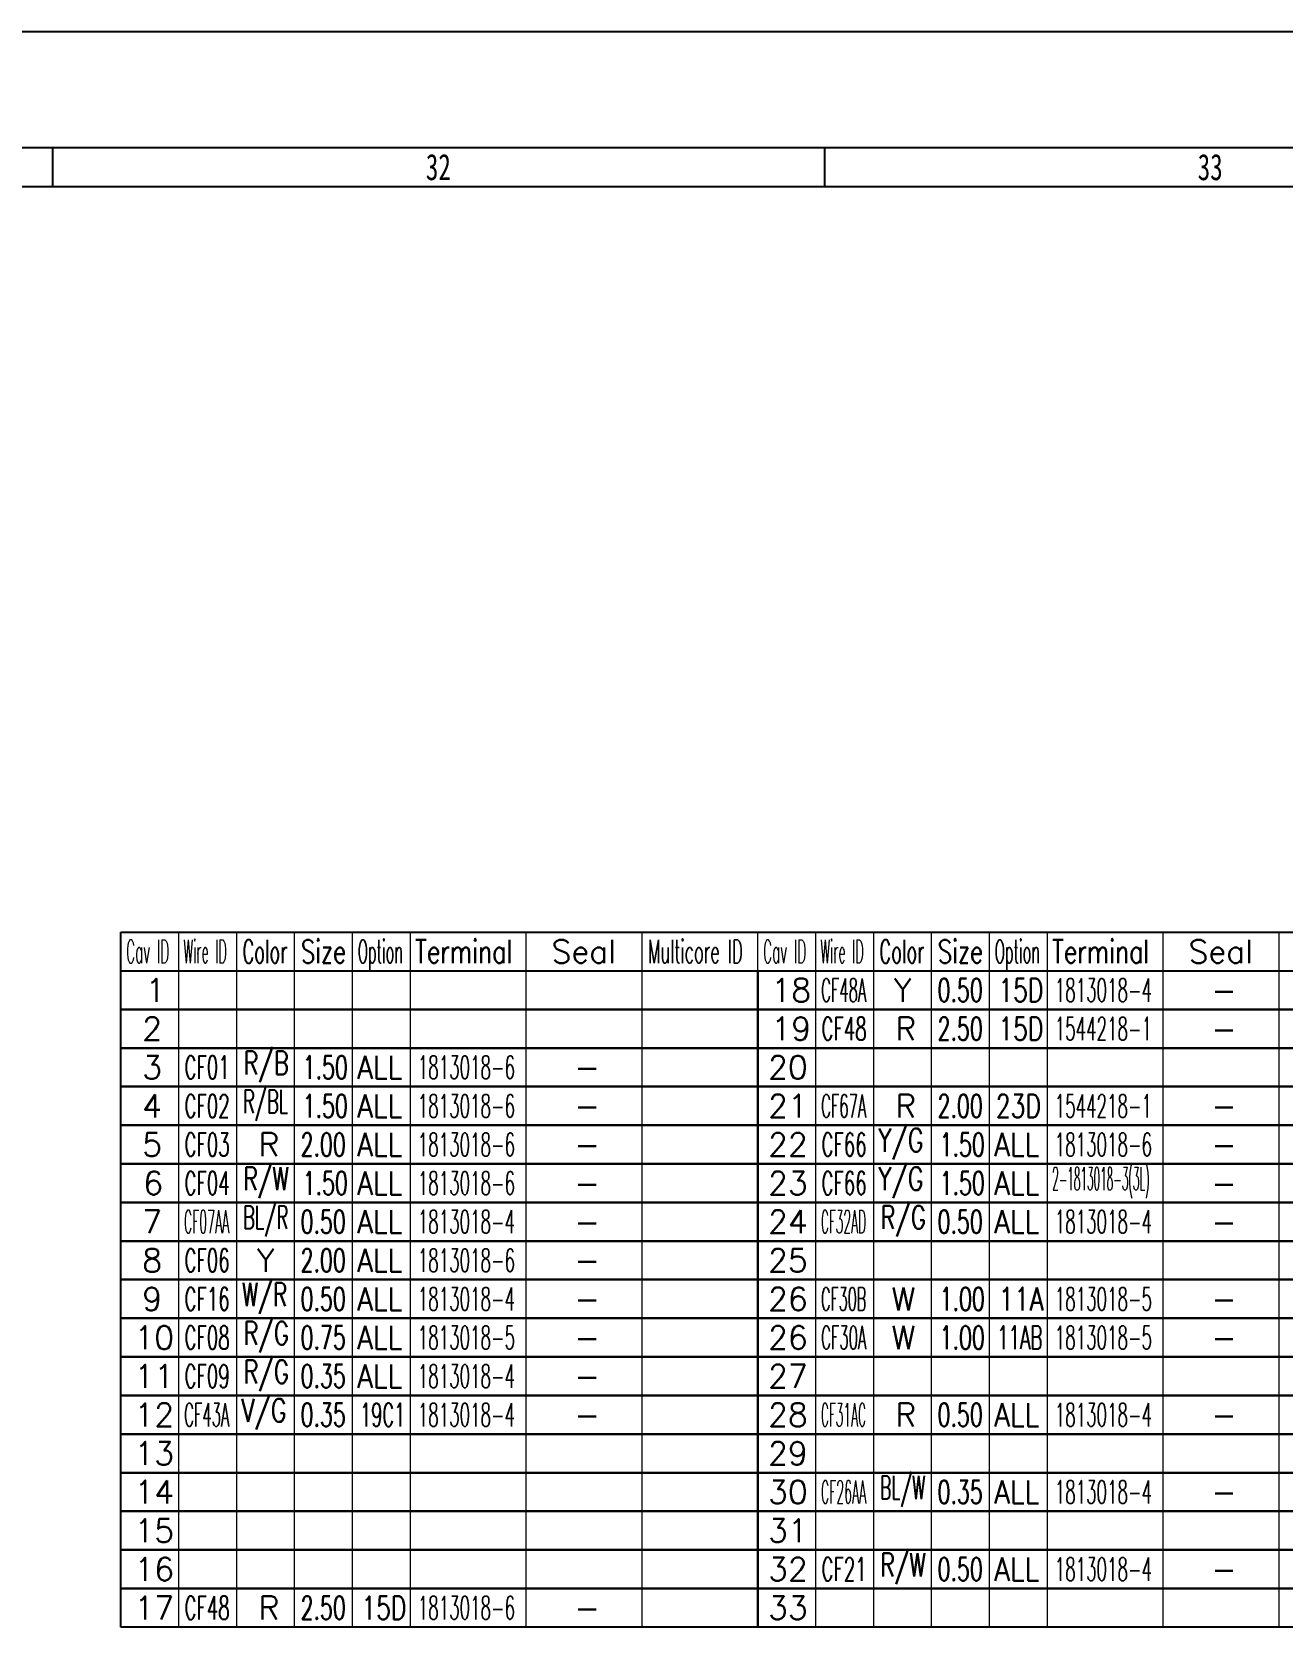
# Model space of a CAD drawing. Header units: inches. Extents: x 47316 to 59086, y 3141 to 11743.
# Drawn here: x 53365.2 to 53527.3, y 8866.8 to 9073.5 of the extents above; entities that cross this region are included whole.
import ezdxf

# ---------------------------------------------------------------- set-up
doc = ezdxf.new("R2010")
doc.units = ezdxf.units.IN
doc.header["$MEASUREMENT"] = 0
doc.styles.add('MtX_FangSong_GB2312', font='')
doc.styles.get("Standard").update_dxf_attribs({"font": ''})
doc.styles.get('MtX_FangSong_GB2312').set_extended_font_data('FangSong_GB2312')
doc.styles.get('Standard').set_extended_font_data('SimSun')

msp = doc.modelspace()

# ---------------------------------------------------------------- linework, layer by layer
at = {"color": 0, "lineweight": -2}
for p, q in [((56191.93, 9073.45), (50247.93, 9073.45)), ((56067.93, 9058.45), (50267.93, 9058.45)), ((53367.93, 9053.45), (53367.93, 9058.45)), ((53467.93, 9053.45), (53467.93, 9058.45)), ((50267.93, 9053.45), (56171.93, 9053.45))]:
    msp.add_line(p, q, dxfattribs=at)
at = {"color": 0, "linetype": 'Continuous', "lineweight": -2}
for p, q in [((53376.74, 8956.85), (53789.24, 8956.85)), ((53376.74, 8951.85), (53376.74, 8956.85)), ((53376.74, 8951.85), (53789.24, 8951.85))]:
    msp.add_line(p, q, dxfattribs=at)
at = {"color": 7, "linetype": 'Continuous', "lineweight": 15}
for p, q in [((53384.24, 8951.85), (53384.24, 8956.85)), ((53391.74, 8951.85), (53391.74, 8956.85)), ((53399.24, 8951.85), (53399.24, 8956.85)), ((53406.74, 8951.85), (53406.74, 8956.85)), ((53414.24, 8951.85), (53414.24, 8956.85)), ((53429.24, 8951.85), (53429.24, 8956.85)), ((53444.24, 8951.85), (53444.24, 8956.85)), ((53459.24, 8951.85), (53459.24, 8956.85)), ((53466.74, 8951.85), (53466.74, 8956.85)), ((53474.24, 8951.85), (53474.24, 8956.85)), ((53481.74, 8951.85), (53481.74, 8956.85)), ((53489.24, 8951.85), (53489.24, 8956.85)), ((53496.74, 8951.85), (53496.74, 8956.85)), ((53511.74, 8951.85), (53511.74, 8956.85)), ((53526.74, 8951.85), (53526.74, 8956.85))]:
    msp.add_line(p, q, dxfattribs=at)
at = {"color": 102, "linetype": 'Continuous', "lineweight": 15}
for p, q in [((53384.24, 8946.85), (53384.24, 8951.85)), ((53391.74, 8946.85), (53391.74, 8951.85)), ((53399.24, 8946.85), (53399.24, 8951.85)), ((53406.74, 8946.85), (53406.74, 8951.85)), ((53414.24, 8946.85), (53414.24, 8951.85)), ((53429.24, 8946.85), (53429.24, 8951.85)), ((53444.24, 8946.85), (53444.24, 8951.85)), ((53466.74, 8946.85), (53466.74, 8951.85)), ((53474.24, 8946.85), (53474.24, 8951.85)), ((53481.74, 8946.85), (53481.74, 8951.85)), ((53489.24, 8946.85), (53489.24, 8951.85)), ((53496.74, 8946.85), (53496.74, 8951.85)), ((53511.74, 8946.85), (53511.74, 8951.85)), ((53526.74, 8946.85), (53526.74, 8951.85)), ((53384.24, 8941.85), (53384.24, 8946.85)), ((53391.74, 8941.85), (53391.74, 8946.85)), ((53399.24, 8941.85), (53399.24, 8946.85)), ((53406.74, 8941.85), (53406.74, 8946.85)), ((53414.24, 8941.85), (53414.24, 8946.85)), ((53429.24, 8941.85), (53429.24, 8946.85)), ((53444.24, 8941.85), (53444.24, 8946.85)), ((53466.74, 8941.85), (53466.74, 8946.85)), ((53474.24, 8941.85), (53474.24, 8946.85)), ((53481.74, 8941.85), (53481.74, 8946.85)), ((53489.24, 8941.85), (53489.24, 8946.85)), ((53496.74, 8941.85), (53496.74, 8946.85)), ((53511.74, 8941.85), (53511.74, 8946.85)), ((53526.74, 8941.85), (53526.74, 8946.85)), ((53384.24, 8936.85), (53384.24, 8941.85)), ((53391.74, 8936.85), (53391.74, 8941.85)), ((53399.24, 8936.85), (53399.24, 8941.85)), ((53406.74, 8936.85), (53406.74, 8941.85)), ((53414.24, 8936.85), (53414.24, 8941.85)), ((53429.24, 8936.85), (53429.24, 8941.85)), ((53444.24, 8936.85), (53444.24, 8941.85)), ((53466.74, 8936.85), (53466.74, 8941.85)), ((53474.24, 8936.85), (53474.24, 8941.85)), ((53481.74, 8936.85), (53481.74, 8941.85)), ((53489.24, 8936.85), (53489.24, 8941.85)), ((53496.74, 8936.85), (53496.74, 8941.85)), ((53511.74, 8936.85), (53511.74, 8941.85)), ((53526.74, 8936.85), (53526.74, 8941.85)), ((53384.24, 8931.85), (53384.24, 8936.85)), ((53391.74, 8931.85), (53391.74, 8936.85)), ((53399.24, 8931.85), (53399.24, 8936.85)), ((53406.74, 8931.85), (53406.74, 8936.85)), ((53414.24, 8931.85), (53414.24, 8936.85)), ((53429.24, 8931.85), (53429.24, 8936.85)), ((53444.24, 8931.85), (53444.24, 8936.85)), ((53466.74, 8931.85), (53466.74, 8936.85)), ((53474.24, 8931.85), (53474.24, 8936.85)), ((53481.74, 8931.85), (53481.74, 8936.85)), ((53489.24, 8931.85), (53489.24, 8936.85)), ((53496.74, 8931.85), (53496.74, 8936.85)), ((53511.74, 8931.85), (53511.74, 8936.85)), ((53526.74, 8931.85), (53526.74, 8936.85)), ((53384.24, 8926.85), (53384.24, 8931.85)), ((53391.74, 8926.85), (53391.74, 8931.85)), ((53399.24, 8926.85), (53399.24, 8931.85)), ((53406.74, 8926.85), (53406.74, 8931.85)), ((53414.24, 8926.85), (53414.24, 8931.85)), ((53429.24, 8926.85), (53429.24, 8931.85)), ((53444.24, 8926.85), (53444.24, 8931.85)), ((53466.74, 8926.85), (53466.74, 8931.85)), ((53474.24, 8926.85), (53474.24, 8931.85)), ((53481.74, 8926.85), (53481.74, 8931.85)), ((53489.24, 8926.85), (53489.24, 8931.85)), ((53496.74, 8926.85), (53496.74, 8931.85)), ((53511.74, 8926.85), (53511.74, 8931.85)), ((53526.74, 8926.85), (53526.74, 8931.85)), ((53384.24, 8921.85), (53384.24, 8926.85)), ((53391.74, 8921.85), (53391.74, 8926.85)), ((53399.24, 8921.85), (53399.24, 8926.85)), ((53406.74, 8921.85), (53406.74, 8926.85)), ((53414.24, 8921.85), (53414.24, 8926.85)), ((53429.24, 8921.85), (53429.24, 8926.85)), ((53444.24, 8921.85), (53444.24, 8926.85)), ((53466.74, 8921.85), (53466.74, 8926.85)), ((53474.24, 8921.85), (53474.24, 8926.85)), ((53481.74, 8921.85), (53481.74, 8926.85)), ((53489.24, 8921.85), (53489.24, 8926.85)), ((53496.74, 8921.85), (53496.74, 8926.85)), ((53511.74, 8921.85), (53511.74, 8926.85)), ((53526.74, 8921.85), (53526.74, 8926.85)), ((53384.24, 8916.85), (53384.24, 8921.85)), ((53391.74, 8916.85), (53391.74, 8921.85)), ((53399.24, 8916.85), (53399.24, 8921.85)), ((53406.74, 8916.85), (53406.74, 8921.85)), ((53414.24, 8916.85), (53414.24, 8921.85)), ((53429.24, 8916.85), (53429.24, 8921.85)), ((53444.24, 8916.85), (53444.24, 8921.85)), ((53466.74, 8916.85), (53466.74, 8921.85)), ((53474.24, 8916.85), (53474.24, 8921.85)), ((53481.74, 8916.85), (53481.74, 8921.85)), ((53489.24, 8916.85), (53489.24, 8921.85)), ((53496.74, 8916.85), (53496.74, 8921.85)), ((53511.74, 8916.85), (53511.74, 8921.85)), ((53526.74, 8916.85), (53526.74, 8921.85)), ((53384.24, 8911.85), (53384.24, 8916.85)), ((53391.74, 8911.85), (53391.74, 8916.85)), ((53399.24, 8911.85), (53399.24, 8916.85)), ((53406.74, 8911.85), (53406.74, 8916.85)), ((53414.24, 8911.85), (53414.24, 8916.85)), ((53429.24, 8911.85), (53429.24, 8916.85)), ((53444.24, 8911.85), (53444.24, 8916.85)), ((53466.74, 8911.85), (53466.74, 8916.85)), ((53474.24, 8911.85), (53474.24, 8916.85)), ((53481.74, 8911.85), (53481.74, 8916.85)), ((53489.24, 8911.85), (53489.24, 8916.85)), ((53496.74, 8911.85), (53496.74, 8916.85)), ((53511.74, 8911.85), (53511.74, 8916.85)), ((53526.74, 8911.85), (53526.74, 8916.85)), ((53384.24, 8906.85), (53384.24, 8911.85)), ((53391.74, 8906.85), (53391.74, 8911.85)), ((53399.24, 8906.85), (53399.24, 8911.85)), ((53406.74, 8906.85), (53406.74, 8911.85)), ((53414.24, 8906.85), (53414.24, 8911.85)), ((53429.24, 8906.85), (53429.24, 8911.85)), ((53444.24, 8906.85), (53444.24, 8911.85)), ((53466.74, 8906.85), (53466.74, 8911.85)), ((53474.24, 8906.85), (53474.24, 8911.85)), ((53481.74, 8906.85), (53481.74, 8911.85)), ((53489.24, 8906.85), (53489.24, 8911.85)), ((53496.74, 8906.85), (53496.74, 8911.85)), ((53511.74, 8906.85), (53511.74, 8911.85)), ((53526.74, 8906.85), (53526.74, 8911.85)), ((53384.24, 8901.85), (53384.24, 8906.85)), ((53391.74, 8901.85), (53391.74, 8906.85)), ((53399.24, 8901.85), (53399.24, 8906.85)), ((53406.74, 8901.85), (53406.74, 8906.85)), ((53414.24, 8901.85), (53414.24, 8906.85)), ((53429.24, 8901.85), (53429.24, 8906.85)), ((53444.24, 8901.85), (53444.24, 8906.85)), ((53466.74, 8901.85), (53466.74, 8906.85)), ((53474.24, 8901.85), (53474.24, 8906.85)), ((53481.74, 8901.85), (53481.74, 8906.85)), ((53489.24, 8901.85), (53489.24, 8906.85)), ((53496.74, 8901.85), (53496.74, 8906.85)), ((53511.74, 8901.85), (53511.74, 8906.85)), ((53526.74, 8901.85), (53526.74, 8906.85)), ((53384.24, 8896.85), (53384.24, 8901.85)), ((53391.74, 8896.85), (53391.74, 8901.85)), ((53399.24, 8896.85), (53399.24, 8901.85)), ((53406.74, 8896.85), (53406.74, 8901.85)), ((53414.24, 8896.85), (53414.24, 8901.85)), ((53429.24, 8896.85), (53429.24, 8901.85)), ((53444.24, 8896.85), (53444.24, 8901.85)), ((53466.74, 8896.85), (53466.74, 8901.85)), ((53474.24, 8896.85), (53474.24, 8901.85)), ((53481.74, 8896.85), (53481.74, 8901.85)), ((53489.24, 8896.85), (53489.24, 8901.85)), ((53496.74, 8896.85), (53496.74, 8901.85)), ((53511.74, 8896.85), (53511.74, 8901.85)), ((53526.74, 8896.85), (53526.74, 8901.85)), ((53384.24, 8891.85), (53384.24, 8896.85)), ((53391.74, 8891.85), (53391.74, 8896.85)), ((53399.24, 8891.85), (53399.24, 8896.85)), ((53406.74, 8891.85), (53406.74, 8896.85)), ((53414.24, 8891.85), (53414.24, 8896.85)), ((53429.24, 8891.85), (53429.24, 8896.85)), ((53444.24, 8891.85), (53444.24, 8896.85)), ((53466.74, 8891.85), (53466.74, 8896.85)), ((53474.24, 8891.85), (53474.24, 8896.85)), ((53481.74, 8891.85), (53481.74, 8896.85)), ((53489.24, 8891.85), (53489.24, 8896.85)), ((53496.74, 8891.85), (53496.74, 8896.85)), ((53511.74, 8891.85), (53511.74, 8896.85)), ((53526.74, 8891.85), (53526.74, 8896.85)), ((53384.24, 8886.85), (53384.24, 8891.85)), ((53391.74, 8886.85), (53391.74, 8891.85)), ((53399.24, 8886.85), (53399.24, 8891.85)), ((53406.74, 8886.85), (53406.74, 8891.85)), ((53414.24, 8886.85), (53414.24, 8891.85)), ((53429.24, 8886.85), (53429.24, 8891.85)), ((53444.24, 8886.85), (53444.24, 8891.85)), ((53466.74, 8886.85), (53466.74, 8891.85)), ((53474.24, 8886.85), (53474.24, 8891.85)), ((53481.74, 8886.85), (53481.74, 8891.85)), ((53489.24, 8886.85), (53489.24, 8891.85)), ((53496.74, 8886.85), (53496.74, 8891.85)), ((53511.74, 8886.85), (53511.74, 8891.85)), ((53526.74, 8886.85), (53526.74, 8891.85)), ((53384.24, 8881.85), (53384.24, 8886.85)), ((53391.74, 8881.85), (53391.74, 8886.85)), ((53399.24, 8881.85), (53399.24, 8886.85)), ((53406.74, 8881.85), (53406.74, 8886.85)), ((53414.24, 8881.85), (53414.24, 8886.85)), ((53429.24, 8881.85), (53429.24, 8886.85)), ((53444.24, 8881.85), (53444.24, 8886.85)), ((53466.74, 8881.85), (53466.74, 8886.85)), ((53474.24, 8881.85), (53474.24, 8886.85)), ((53481.74, 8881.85), (53481.74, 8886.85)), ((53489.24, 8881.85), (53489.24, 8886.85)), ((53496.74, 8881.85), (53496.74, 8886.85)), ((53511.74, 8881.85), (53511.74, 8886.85)), ((53526.74, 8881.85), (53526.74, 8886.85)), ((53384.24, 8876.85), (53384.24, 8881.85)), ((53391.74, 8876.85), (53391.74, 8881.85)), ((53399.24, 8876.85), (53399.24, 8881.85)), ((53406.74, 8876.85), (53406.74, 8881.85)), ((53414.24, 8876.85), (53414.24, 8881.85)), ((53429.24, 8876.85), (53429.24, 8881.85)), ((53444.24, 8876.85), (53444.24, 8881.85)), ((53466.74, 8876.85), (53466.74, 8881.85)), ((53474.24, 8876.85), (53474.24, 8881.85)), ((53481.74, 8876.85), (53481.74, 8881.85)), ((53489.24, 8876.85), (53489.24, 8881.85)), ((53496.74, 8876.85), (53496.74, 8881.85)), ((53511.74, 8876.85), (53511.74, 8881.85)), ((53526.74, 8876.85), (53526.74, 8881.85)), ((53384.24, 8871.85), (53384.24, 8876.85)), ((53391.74, 8871.85), (53391.74, 8876.85)), ((53399.24, 8871.85), (53399.24, 8876.85)), ((53406.74, 8871.85), (53406.74, 8876.85)), ((53414.24, 8871.85), (53414.24, 8876.85)), ((53429.24, 8871.85), (53429.24, 8876.85)), ((53444.24, 8871.85), (53444.24, 8876.85)), ((53466.74, 8871.85), (53466.74, 8876.85)), ((53474.24, 8871.85), (53474.24, 8876.85)), ((53481.74, 8871.85), (53481.74, 8876.85)), ((53489.24, 8871.85), (53489.24, 8876.85)), ((53496.74, 8871.85), (53496.74, 8876.85)), ((53511.74, 8871.85), (53511.74, 8876.85)), ((53526.74, 8871.85), (53526.74, 8876.85)), ((53384.24, 8866.85), (53384.24, 8871.85)), ((53391.74, 8866.85), (53391.74, 8871.85)), ((53399.24, 8866.85), (53399.24, 8871.85)), ((53406.74, 8866.85), (53406.74, 8871.85)), ((53414.24, 8866.85), (53414.24, 8871.85)), ((53429.24, 8866.85), (53429.24, 8871.85)), ((53444.24, 8866.85), (53444.24, 8871.85)), ((53466.74, 8866.85), (53466.74, 8871.85)), ((53474.24, 8866.85), (53474.24, 8871.85)), ((53481.74, 8866.85), (53481.74, 8871.85)), ((53489.24, 8866.85), (53489.24, 8871.85)), ((53496.74, 8866.85), (53496.74, 8871.85)), ((53511.74, 8866.85), (53511.74, 8871.85)), ((53526.74, 8866.85), (53526.74, 8871.85))]:
    msp.add_line(p, q, dxfattribs=at)
at = {"color": 0, "linetype": 'Continuous', "lineweight": -2}
for points in [[(53376.74, 8946.85), (53376.74, 8951.85), (53459.24, 8951.85), (53459.24, 8946.85)], [(53459.24, 8946.85), (53459.24, 8951.85), (53541.74, 8951.85), (53541.74, 8946.85)], [(53376.74, 8941.85), (53376.74, 8946.85), (53459.24, 8946.85), (53459.24, 8941.85)], [(53459.24, 8941.85), (53459.24, 8946.85), (53541.74, 8946.85), (53541.74, 8941.85)], [(53376.74, 8936.85), (53376.74, 8941.85), (53459.24, 8941.85), (53459.24, 8936.85)], [(53459.24, 8936.85), (53459.24, 8941.85), (53541.74, 8941.85), (53541.74, 8936.85)], [(53376.74, 8931.85), (53376.74, 8936.85), (53459.24, 8936.85), (53459.24, 8931.85)], [(53459.24, 8931.85), (53459.24, 8936.85), (53541.74, 8936.85), (53541.74, 8931.85)], [(53376.74, 8926.85), (53376.74, 8931.85), (53459.24, 8931.85), (53459.24, 8926.85)], [(53459.24, 8926.85), (53459.24, 8931.85), (53541.74, 8931.85), (53541.74, 8926.85)], [(53376.74, 8921.85), (53376.74, 8926.85), (53459.24, 8926.85), (53459.24, 8921.85)], [(53459.24, 8921.85), (53459.24, 8926.85), (53541.74, 8926.85), (53541.74, 8921.85)], [(53376.74, 8916.85), (53376.74, 8921.85), (53459.24, 8921.85), (53459.24, 8916.85)], [(53459.24, 8916.85), (53459.24, 8921.85), (53541.74, 8921.85), (53541.74, 8916.85)], [(53376.74, 8911.85), (53376.74, 8916.85), (53459.24, 8916.85), (53459.24, 8911.85)], [(53459.24, 8911.85), (53459.24, 8916.85), (53541.74, 8916.85), (53541.74, 8911.85)], [(53376.74, 8906.85), (53376.74, 8911.85), (53459.24, 8911.85), (53459.24, 8906.85)], [(53459.24, 8906.85), (53459.24, 8911.85), (53541.74, 8911.85), (53541.74, 8906.85)], [(53376.74, 8901.85), (53376.74, 8906.85), (53459.24, 8906.85), (53459.24, 8901.85)], [(53459.24, 8901.85), (53459.24, 8906.85), (53541.74, 8906.85), (53541.74, 8901.85)], [(53376.74, 8896.85), (53376.74, 8901.85), (53459.24, 8901.85), (53459.24, 8896.85)], [(53459.24, 8896.85), (53459.24, 8901.85), (53541.74, 8901.85), (53541.74, 8896.85)], [(53376.74, 8891.85), (53376.74, 8896.85), (53459.24, 8896.85), (53459.24, 8891.85)], [(53459.24, 8891.85), (53459.24, 8896.85), (53541.74, 8896.85), (53541.74, 8891.85)], [(53376.74, 8886.85), (53376.74, 8891.85), (53459.24, 8891.85), (53459.24, 8886.85)], [(53459.24, 8886.85), (53459.24, 8891.85), (53541.74, 8891.85), (53541.74, 8886.85)], [(53376.74, 8881.85), (53376.74, 8886.85), (53459.24, 8886.85), (53459.24, 8881.85)], [(53459.24, 8881.85), (53459.24, 8886.85), (53541.74, 8886.85), (53541.74, 8881.85)], [(53376.74, 8876.85), (53376.74, 8881.85), (53459.24, 8881.85), (53459.24, 8876.85)], [(53459.24, 8876.85), (53459.24, 8881.85), (53541.74, 8881.85), (53541.74, 8876.85)], [(53376.74, 8871.85), (53376.74, 8876.85), (53459.24, 8876.85), (53459.24, 8871.85)], [(53459.24, 8871.85), (53459.24, 8876.85), (53541.74, 8876.85), (53541.74, 8871.85)], [(53376.74, 8866.85), (53376.74, 8871.85), (53459.24, 8871.85), (53459.24, 8866.85)], [(53459.24, 8866.85), (53459.24, 8871.85), (53541.74, 8871.85), (53541.74, 8866.85)]]:
    msp.add_lwpolyline(points, close=True, dxfattribs=at)

# ---------------------------------------------------------------- texts
at = {"color": 0, "lineweight": -2, "style": 'MtX_FangSong_GB2312', "width": 0.7}
for s, p in [('32', (53416.24, 9054.25)), ('33', (53516.21, 9054.25))]:
    msp.add_text(s, height=3.4, dxfattribs=at).set_placement(p)
at = {"color": 7, "linetype": 'Continuous', "lineweight": 15, "char_height": 3, "attachment_point": 1}
for s, insert, width in [('\\Fromans.shx;\\W0.4292452830;\\T1.0000000000;\\o\\lCav ID', (53377.42, 8955.85), 6.5), ('\\Fromans.shx;\\W0.4026548673;\\T1.0000000000;\\o\\lWire ID', (53384.85, 8955.85), 6.5), ('\\Fromans.shx;\\W0.5687500000;\\T1.0000000000;\\o\\lColor', (53392.48, 8955.85), 6.5), ('\\Fromans.shx;\\W0.7222222222;\\T1.0000000000;\\o\\lSize', (53400.05, 8955.85), 6.5), ('\\Fromans.shx;\\W0.4595959596;\\T1.0000000000;\\o\\lOption', (53407.43, 8955.85), 6.5), ('\\Fromans.shx;\\W0.7480916031;\\T1.0000000000;\\o\\lTerminal', (53414.84, 8955.85), 14), ('\\Fromans.shx;\\W1.0000000000;\\T1.0000000000;\\o\\lSeal', (53432.52, 8955.85), 9.2857), ('\\Fromans.shx;\\W0.5185185185;\\T1.0000000000;\\o\\lMulticore ID', (53445.03, 8955.85), 14), ('\\Fromans.shx;\\W0.4292452830;\\T1.0000000000;\\o\\lCav ID', (53459.92, 8955.85), 6.5), ('\\Fromans.shx;\\W0.4026548673;\\T1.0000000000;\\o\\lWire ID', (53467.35, 8955.85), 6.5), ('\\Fromans.shx;\\W0.5687500000;\\T1.0000000000;\\o\\lColor', (53474.98, 8955.85), 6.5), ('\\Fromans.shx;\\W0.7222222222;\\T1.0000000000;\\o\\lSize', (53482.55, 8955.85), 6.5), ('\\Fromans.shx;\\W0.4595959596;\\T1.0000000000;\\o\\lOption', (53489.93, 8955.85), 6.5), ('\\Fromans.shx;\\W0.7480916031;\\T1.0000000000;\\o\\lTerminal', (53497.34, 8955.85), 14), ('\\Fromans.shx;\\W1.0000000000;\\T1.0000000000;\\o\\lSeal', (53515.02, 8955.85), 9.2857), ('\\Fromans.shx;\\W1.0000000000;\\T1.0000000000;\\o\\l1', (53379.92, 8950.85), 2.8571), ('\\Fromans.shx;\\W1.0000000000;\\T1.0000000000;\\o\\l18', (53460.99, 8950.85), 5.7143), ('\\Fromans.shx;\\W1.0000000000;\\T1.0000000000;\\o\\l2', (53379.49, 8945.85), 2.8571), ('\\Fromans.shx;\\W1.0000000000;\\T1.0000000000;\\o\\l19', (53460.99, 8945.85), 5.7143), ('\\Fromans.shx;\\W1.0000000000;\\T1.0000000000;\\o\\l3', (53379.49, 8940.85), 2.8571), ('\\Fromans.shx;\\W1.0000000000;\\T1.0000000000;\\o\\l20', (53460.56, 8940.85), 5.7143), ('\\Fromans.shx;\\W1.0000000000;\\T1.0000000000;\\o\\l4', (53379.49, 8935.85), 2.8571), ('\\Fromans.shx;\\W1.0000000000;\\T1.0000000000;\\o\\l21', (53460.56, 8935.85), 5.7143), ('\\Fromans.shx;\\W1.0000000000;\\T1.0000000000;\\o\\l5', (53379.49, 8930.85), 2.8571), ('\\Fromans.shx;\\W1.0000000000;\\T1.0000000000;\\o\\l22', (53460.56, 8930.85), 5.7143), ('\\Fromans.shx;\\W1.0000000000;\\T1.0000000000;\\o\\l6', (53379.63, 8925.85), 2.8571), ('\\Fromans.shx;\\W1.0000000000;\\T1.0000000000;\\o\\l23', (53460.56, 8925.85), 5.7143), ('\\Fromans.shx;\\W1.0000000000;\\T1.0000000000;\\o\\l7', (53379.49, 8920.85), 2.8571), ('\\Fromans.shx;\\W1.0000000000;\\T1.0000000000;\\o\\l24', (53460.56, 8920.85), 5.7143), ('\\Fromans.shx;\\W1.0000000000;\\T1.0000000000;\\o\\l8', (53379.49, 8915.85), 2.8571), ('\\Fromans.shx;\\W1.0000000000;\\T1.0000000000;\\o\\l25', (53460.56, 8915.85), 5.7143), ('\\Fromans.shx;\\W1.0000000000;\\T1.0000000000;\\o\\l9', (53379.49, 8910.85), 2.8571), ('\\Fromans.shx;\\W1.0000000000;\\T1.0000000000;\\o\\l26', (53460.56, 8910.85), 5.7143), ('\\Fromans.shx;\\W1.0000000000;\\T1.0000000000;\\o\\l10', (53378.49, 8905.85), 5.7143), ('\\Fromans.shx;\\W1.0000000000;\\T1.0000000000;\\o\\l26', (53460.56, 8905.85), 5.7143), ('\\Fromans.shx;\\W1.0000000000;\\T1.0000000000;\\o\\l11', (53378.49, 8900.85), 5.7143), ('\\Fromans.shx;\\W1.0000000000;\\T1.0000000000;\\o\\l27', (53460.56, 8900.85), 5.7143), ('\\Fromans.shx;\\W1.0000000000;\\T1.0000000000;\\o\\l12', (53378.49, 8895.85), 5.7143), ('\\Fromans.shx;\\W1.0000000000;\\T1.0000000000;\\o\\l28', (53460.56, 8895.85), 5.7143), ('\\Fromans.shx;\\W1.0000000000;\\T1.0000000000;\\o\\l13', (53378.49, 8890.85), 5.7143), ('\\Fromans.shx;\\W1.0000000000;\\T1.0000000000;\\o\\l29', (53460.56, 8890.85), 5.7143), ('\\Fromans.shx;\\W1.0000000000;\\T1.0000000000;\\o\\l14', (53378.49, 8885.85), 5.7143), ('\\Fromans.shx;\\W1.0000000000;\\T1.0000000000;\\o\\l30', (53460.56, 8885.85), 5.7143), ('\\Fromans.shx;\\W1.0000000000;\\T1.0000000000;\\o\\l15', (53378.49, 8880.85), 5.7143), ('\\Fromans.shx;\\W1.0000000000;\\T1.0000000000;\\o\\l31', (53460.56, 8880.85), 5.7143), ('\\Fromans.shx;\\W1.0000000000;\\T1.0000000000;\\o\\l16', (53378.49, 8875.85), 5.7143), ('\\Fromans.shx;\\W1.0000000000;\\T1.0000000000;\\o\\l32', (53460.56, 8875.85), 5.7143), ('\\Fromans.shx;\\W1.0000000000;\\T1.0000000000;\\o\\l17', (53378.49, 8870.85), 5.7143), ('\\Fromans.shx;\\W1.0000000000;\\T1.0000000000;\\o\\l33', (53460.56, 8870.85), 5.7143)]:
    msp.add_mtext(s, dxfattribs=dict(at, insert=insert, width=width))
at = {"color": 21, "linetype": 'Continuous', "lineweight": 15, "char_height": 3, "attachment_point": 1}
for s, insert, width in [('\\Fromans.shx;\\W0.4690721649;\\T1.0000000000;\\o\\lCF48A', (53467.44, 8950.85), 6.5), ('\\Fromans.shx;\\W0.6500000000;\\T1.0000000000;\\o\\l0.50', (53482.52, 8950.85), 6.5), ('\\Fromans.shx;\\W0.5268817204;\\T1.0000000000;\\o\\l1813018-4', (53497.69, 8950.85), 14), ('\\Fromans.shx;\\W0.5759493671;\\T1.0000000000;\\o\\lCF48', (53467.48, 8945.85), 6.5), ('\\Fromans.shx;\\W0.6500000000;\\T1.0000000000;\\o\\l2.50', (53482.52, 8945.85), 6.5), ('\\Fromans.shx;\\W0.5268817204;\\T1.0000000000;\\o\\l1544218-1', (53497.69, 8945.85), 14), ('\\Fromans.shx;\\W0.5759493671;\\T1.0000000000;\\o\\lCF01', (53384.98, 8940.85), 6.5), ('\\Fromans.shx;\\W0.6500000000;\\T1.0000000000;\\o\\l1.50', (53400.29, 8940.85), 6.5), ('\\Fromans.shx;\\W0.5268817204;\\T1.0000000000;\\o\\l1813018-6', (53415.19, 8940.85), 14), ('\\Fromans.shx;\\W0.5759493671;\\T1.0000000000;\\o\\lCF02', (53384.98, 8935.85), 6.5), ('\\Fromans.shx;\\W0.6500000000;\\T1.0000000000;\\o\\l1.50', (53400.29, 8935.85), 6.5), ('\\Fromans.shx;\\W0.5268817204;\\T1.0000000000;\\o\\l1813018-6', (53415.19, 8935.85), 14), ('\\Fromans.shx;\\W0.4690721649;\\T1.0000000000;\\o\\lCF67A', (53467.44, 8935.85), 6.5), ('\\Fromans.shx;\\W0.6500000000;\\T1.0000000000;\\o\\l2.00', (53482.52, 8935.85), 6.5), ('\\Fromans.shx;\\W0.5268817204;\\T1.0000000000;\\o\\l1544218-1', (53497.69, 8935.85), 14), ('\\Fromans.shx;\\W0.5759493671;\\T1.0000000000;\\o\\lCF03', (53384.98, 8930.85), 6.5), ('\\Fromans.shx;\\W0.6500000000;\\T1.0000000000;\\o\\l2.00', (53400.02, 8930.85), 6.5), ('\\Fromans.shx;\\W0.5268817204;\\T1.0000000000;\\o\\l1813018-6', (53415.19, 8930.85), 14), ('\\Fromans.shx;\\W0.5759493671;\\T1.0000000000;\\o\\lCF66', (53467.48, 8930.85), 6.5), ('\\Fromans.shx;\\W0.6500000000;\\T1.0000000000;\\o\\l1.50', (53482.79, 8930.85), 6.5), ('\\Fromans.shx;\\W0.5268817204;\\T1.0000000000;\\o\\l1813018-6', (53497.69, 8930.85), 14), ('\\Fromans.shx;\\W0.5759493671;\\T1.0000000000;\\o\\lCF04', (53384.98, 8925.85), 6.5), ('\\Fromans.shx;\\W0.6500000000;\\T1.0000000000;\\o\\l1.50', (53400.29, 8925.85), 6.5), ('\\Fromans.shx;\\W0.5268817204;\\T1.0000000000;\\o\\l1813018-6', (53415.19, 8925.85), 14), ('\\Fromans.shx;\\W0.5759493671;\\T1.0000000000;\\o\\lCF66', (53467.48, 8925.85), 6.5), ('\\Fromans.shx;\\W0.6500000000;\\T1.0000000000;\\o\\l1.50', (53482.79, 8925.85), 6.5), ('\\Fromans.shx;\\W0.3299663300;\\T1.0000000000;\\o\\l2-1813018-3(3L)', (53497.38, 8926.42), 14), ('\\Fromans.shx;\\W0.3956521739;\\T1.0000000000;\\o\\lCF07AA', (53384.91, 8920.85), 6.5), ('\\Fromans.shx;\\W0.6500000000;\\T1.0000000000;\\o\\l0.50', (53400.02, 8920.85), 6.5), ('\\Fromans.shx;\\W0.5268817204;\\T1.0000000000;\\o\\l1813018-4', (53415.19, 8920.85), 14), ('\\Fromans.shx;\\W0.3855932203;\\T1.0000000000;\\o\\lCF32AD', (53467.4, 8920.85), 6.5), ('\\Fromans.shx;\\W0.6500000000;\\T1.0000000000;\\o\\l0.50', (53482.52, 8920.85), 6.5), ('\\Fromans.shx;\\W0.5268817204;\\T1.0000000000;\\o\\l1813018-4', (53497.69, 8920.85), 14), ('\\Fromans.shx;\\W0.5759493671;\\T1.0000000000;\\o\\lCF06', (53384.98, 8915.85), 6.5), ('\\Fromans.shx;\\W0.6500000000;\\T1.0000000000;\\o\\l2.00', (53400.02, 8915.85), 6.5), ('\\Fromans.shx;\\W0.5268817204;\\T1.0000000000;\\o\\l1813018-6', (53415.19, 8915.85), 14), ('\\Fromans.shx;\\W0.5759493671;\\T1.0000000000;\\o\\lCF16', (53384.98, 8910.85), 6.5), ('\\Fromans.shx;\\W0.6500000000;\\T1.0000000000;\\o\\l0.50', (53400.02, 8910.85), 6.5), ('\\Fromans.shx;\\W0.5268817204;\\T1.0000000000;\\o\\l1813018-4', (53415.19, 8910.85), 14), ('\\Fromans.shx;\\W0.4550000000;\\T1.0000000000;\\o\\lCF30B', (53467.43, 8910.85), 6.5), ('\\Fromans.shx;\\W0.6500000000;\\T1.0000000000;\\o\\l1.00', (53482.79, 8910.85), 6.5), ('\\Fromans.shx;\\W0.5268817204;\\T1.0000000000;\\o\\l1813018-5', (53497.69, 8910.85), 14), ('\\Fromans.shx;\\W0.5759493671;\\T1.0000000000;\\o\\lCF08', (53384.98, 8905.85), 6.5), ('\\Fromans.shx;\\W0.6500000000;\\T1.0000000000;\\o\\l0.75', (53400.02, 8905.85), 6.5), ('\\Fromans.shx;\\W0.5268817204;\\T1.0000000000;\\o\\l1813018-5', (53415.19, 8905.85), 14), ('\\Fromans.shx;\\W0.4690721649;\\T1.0000000000;\\o\\lCF30A', (53467.44, 8905.85), 6.5), ('\\Fromans.shx;\\W0.6500000000;\\T1.0000000000;\\o\\l1.00', (53482.79, 8905.85), 6.5), ('\\Fromans.shx;\\W0.5268817204;\\T1.0000000000;\\o\\l1813018-5', (53497.69, 8905.85), 14), ('\\Fromans.shx;\\W0.5759493671;\\T1.0000000000;\\o\\lCF09', (53384.98, 8900.85), 6.5), ('\\Fromans.shx;\\W0.6500000000;\\T1.0000000000;\\o\\l0.35', (53400.02, 8900.85), 6.5), ('\\Fromans.shx;\\W0.5268817204;\\T1.0000000000;\\o\\l1813018-4', (53415.19, 8900.85), 14), ('\\Fromans.shx;\\W0.4690721649;\\T1.0000000000;\\o\\lCF43A', (53384.94, 8895.85), 6.5), ('\\Fromans.shx;\\W0.6500000000;\\T1.0000000000;\\o\\l0.35', (53400.02, 8895.85), 6.5), ('\\Fromans.shx;\\W0.5268817204;\\T1.0000000000;\\o\\l1813018-4', (53415.19, 8895.85), 14), ('\\Fromans.shx;\\W0.3855932203;\\T1.0000000000;\\o\\lCF31AC', (53467.4, 8895.85), 6.5), ('\\Fromans.shx;\\W0.6500000000;\\T1.0000000000;\\o\\l0.50', (53482.52, 8895.85), 6.5), ('\\Fromans.shx;\\W0.5268817204;\\T1.0000000000;\\o\\l1813018-4', (53497.69, 8895.85), 14), ('\\Fromans.shx;\\W0.3956521739;\\T1.0000000000;\\o\\lCF26AA', (53467.41, 8885.85), 6.5), ('\\Fromans.shx;\\W0.6500000000;\\T1.0000000000;\\o\\l0.35', (53482.52, 8885.85), 6.5), ('\\Fromans.shx;\\W0.5268817204;\\T1.0000000000;\\o\\l1813018-4', (53497.69, 8885.85), 14), ('\\Fromans.shx;\\W0.5759493671;\\T1.0000000000;\\o\\lCF21', (53467.48, 8875.85), 6.5), ('\\Fromans.shx;\\W0.6500000000;\\T1.0000000000;\\o\\l0.50', (53482.52, 8875.85), 6.5), ('\\Fromans.shx;\\W0.5268817204;\\T1.0000000000;\\o\\l1813018-4', (53497.69, 8875.85), 14), ('\\Fromans.shx;\\W0.5759493671;\\T1.0000000000;\\o\\lCF48', (53384.98, 8870.85), 6.5), ('\\Fromans.shx;\\W0.6500000000;\\T1.0000000000;\\o\\l2.50', (53400.02, 8870.85), 6.5), ('\\Fromans.shx;\\W0.5268817204;\\T1.0000000000;\\o\\l1813018-6', (53415.19, 8870.85), 14)]:
    msp.add_mtext(s, dxfattribs=dict(at, insert=insert, width=width))
at = {"color": 140, "linetype": 'Continuous', "lineweight": 15, "char_height": 3, "attachment_point": 1}
for s, insert, width in [('\\Fromans.shx;\\W1.0000000000;\\T1.0000000000;\\o\\lY', (53476.84, 8950.85), 2.5714), ('\\Fromans.shx;\\W0.7459016393;\\T1.0000000000;\\o\\l15D', (53490.38, 8950.85), 6.5), ('\\Fromans.shx;\\W1.0000000000;\\T1.0000000000;\\o\\l-', (53517.95, 8950.85), 3.7143), ('\\Fromans.shx;\\W1.0000000000;\\T1.0000000000;\\o\\lR', (53477.06, 8945.85), 3), ('\\Fromans.shx;\\W0.7459016393;\\T1.0000000000;\\o\\l15D', (53490.38, 8945.85), 6.5), ('\\Fromans.shx;\\W1.0000000000;\\T1.0000000000;\\o\\l-', (53517.95, 8945.85), 3.7143), ('\\Fromans.shx;\\W0.7109375000;\\T1.0000000000;\\o\\lR/B', (53392.64, 8941.42), 6.5), ('\\Fromans.shx;\\W0.8750000000;\\T1.0000000000;\\o\\lALL', (53407.36, 8940.85), 6.5), ('\\Fromans.shx;\\W1.0000000000;\\T1.0000000000;\\o\\l-', (53435.45, 8940.85), 3.7143), ('\\Fromans.shx;\\W0.5617283951;\\T1.0000000000;\\o\\lR/BL', (53392.56, 8936.42), 6.5), ('\\Fromans.shx;\\W0.8750000000;\\T1.0000000000;\\o\\lALL', (53407.36, 8935.85), 6.5), ('\\Fromans.shx;\\W1.0000000000;\\T1.0000000000;\\o\\lR', (53477.06, 8935.85), 3), ('\\Fromans.shx;\\W0.7459016393;\\T1.0000000000;\\o\\l23D', (53490.06, 8935.85), 6.5), ('\\Fromans.shx;\\W1.0000000000;\\T1.0000000000;\\o\\l-', (53435.45, 8935.85), 3.7143), ('\\Fromans.shx;\\W1.0000000000;\\T1.0000000000;\\o\\l-', (53517.95, 8935.85), 3.7143), ('\\Fromans.shx;\\W0.7459016393;\\T1.0000000000;\\o\\lY/G', (53474.84, 8931.42), 6.5), ('\\Fromans.shx;\\W1.0000000000;\\T1.0000000000;\\o\\lR', (53394.56, 8930.85), 3), ('\\Fromans.shx;\\W0.8750000000;\\T1.0000000000;\\o\\lALL', (53407.36, 8930.85), 6.5), ('\\Fromans.shx;\\W0.8750000000;\\T1.0000000000;\\o\\lALL', (53489.86, 8930.85), 6.5), ('\\Fromans.shx;\\W1.0000000000;\\T1.0000000000;\\o\\l-', (53435.45, 8930.85), 3.7143), ('\\Fromans.shx;\\W1.0000000000;\\T1.0000000000;\\o\\l-', (53517.95, 8930.85), 3.7143), ('\\Fromans.shx;\\W0.6791044776;\\T1.0000000000;\\o\\lR/W', (53392.63, 8926.42), 6.5), ('\\Fromans.shx;\\W0.8750000000;\\T1.0000000000;\\o\\lALL', (53407.36, 8925.85), 6.5), ('\\Fromans.shx;\\W0.7459016393;\\T1.0000000000;\\o\\lY/G', (53474.84, 8926.42), 6.5), ('\\Fromans.shx;\\W0.8750000000;\\T1.0000000000;\\o\\lALL', (53489.86, 8925.85), 6.5), ('\\Fromans.shx;\\W1.0000000000;\\T1.0000000000;\\o\\l-', (53435.45, 8925.85), 3.7143), ('\\Fromans.shx;\\W1.0000000000;\\T1.0000000000;\\o\\l-', (53517.95, 8925.85), 3.7143), ('\\Fromans.shx;\\W0.5617283951;\\T1.0000000000;\\o\\lBL/R', (53392.56, 8921.42), 6.5), ('\\Fromans.shx;\\W0.7109375000;\\T1.0000000000;\\o\\lR/G', (53475.14, 8921.42), 6.5), ('\\Fromans.shx;\\W0.8750000000;\\T1.0000000000;\\o\\lALL', (53407.36, 8920.85), 6.5), ('\\Fromans.shx;\\W1.0000000000;\\T1.0000000000;\\o\\l-', (53435.45, 8920.85), 3.7143), ('\\Fromans.shx;\\W0.8750000000;\\T1.0000000000;\\o\\lALL', (53489.86, 8920.85), 6.5), ('\\Fromans.shx;\\W1.0000000000;\\T1.0000000000;\\o\\l-', (53517.95, 8920.85), 3.7143), ('\\Fromans.shx;\\W1.0000000000;\\T1.0000000000;\\o\\lY', (53394.34, 8915.85), 2.5714), ('\\Fromans.shx;\\W0.8750000000;\\T1.0000000000;\\o\\lALL', (53407.36, 8915.85), 6.5), ('\\Fromans.shx;\\W1.0000000000;\\T1.0000000000;\\o\\l-', (53435.45, 8915.85), 3.7143), ('\\Fromans.shx;\\W0.6791044776;\\T1.0000000000;\\o\\lW/R', (53392.43, 8911.42), 6.5), ('\\Fromans.shx;\\W0.8750000000;\\T1.0000000000;\\o\\lALL', (53407.36, 8910.85), 6.5), ('\\Fromans.shx;\\W1.0000000000;\\T1.0000000000;\\o\\lW', (53476.56, 8910.85), 3.4286), ('\\Fromans.shx;\\W0.7844827586;\\T1.0000000000;\\o\\l11A', (53490.41, 8910.85), 6.5), ('\\Fromans.shx;\\W1.0000000000;\\T1.0000000000;\\o\\l-', (53435.45, 8910.85), 3.7143), ('\\Fromans.shx;\\W1.0000000000;\\T1.0000000000;\\o\\l-', (53517.95, 8910.85), 3.7143), ('\\Fromans.shx;\\W0.7109375000;\\T1.0000000000;\\o\\lR/G', (53392.64, 8906.42), 6.5), ('\\Fromans.shx;\\W0.8750000000;\\T1.0000000000;\\o\\lALL', (53407.36, 8905.85), 6.5), ('\\Fromans.shx;\\W1.0000000000;\\T1.0000000000;\\o\\lW', (53476.56, 8905.85), 3.4286), ('\\Fromans.shx;\\W0.5759493671;\\T1.0000000000;\\o\\l11AB', (53490.23, 8905.85), 6.5), ('\\Fromans.shx;\\W1.0000000000;\\T1.0000000000;\\o\\l-', (53435.45, 8905.85), 3.7143), ('\\Fromans.shx;\\W1.0000000000;\\T1.0000000000;\\o\\l-', (53517.95, 8905.85), 3.7143), ('\\Fromans.shx;\\W0.7109375000;\\T1.0000000000;\\o\\lR/G', (53392.64, 8901.42), 6.5), ('\\Fromans.shx;\\W0.8750000000;\\T1.0000000000;\\o\\lALL', (53407.36, 8900.85), 6.5), ('\\Fromans.shx;\\W1.0000000000;\\T1.0000000000;\\o\\l-', (53435.45, 8900.85), 3.7143), ('\\Fromans.shx;\\W0.7459016393;\\T1.0000000000;\\o\\lV/G', (53392.34, 8896.42), 6.5), ('\\Fromans.shx;\\W0.5617283951;\\T1.0000000000;\\o\\l19C1', (53407.72, 8895.85), 6.5), ('\\Fromans.shx;\\W1.0000000000;\\T1.0000000000;\\o\\lR', (53477.06, 8895.85), 3), ('\\Fromans.shx;\\W0.8750000000;\\T1.0000000000;\\o\\lALL', (53489.86, 8895.85), 6.5), ('\\Fromans.shx;\\W1.0000000000;\\T1.0000000000;\\o\\l-', (53435.45, 8895.85), 3.7143), ('\\Fromans.shx;\\W1.0000000000;\\T1.0000000000;\\o\\l-', (53517.95, 8895.85), 3.7143), ('\\Fromans.shx;\\W0.5416666667;\\T1.0000000000;\\o\\lBL/W', (53475.05, 8886.42), 6.5), ('\\Fromans.shx;\\W0.8750000000;\\T1.0000000000;\\o\\lALL', (53489.86, 8885.85), 6.5), ('\\Fromans.shx;\\W1.0000000000;\\T1.0000000000;\\o\\l-', (53517.95, 8885.85), 3.7143), ('\\Fromans.shx;\\W0.6791044776;\\T1.0000000000;\\o\\lR/W', (53475.13, 8876.42), 6.5), ('\\Fromans.shx;\\W0.8750000000;\\T1.0000000000;\\o\\lALL', (53489.86, 8875.85), 6.5), ('\\Fromans.shx;\\W1.0000000000;\\T1.0000000000;\\o\\l-', (53517.95, 8875.85), 3.7143), ('\\Fromans.shx;\\W1.0000000000;\\T1.0000000000;\\o\\lR', (53394.56, 8870.85), 3), ('\\Fromans.shx;\\W0.7459016393;\\T1.0000000000;\\o\\l15D', (53407.88, 8870.85), 6.5), ('\\Fromans.shx;\\W1.0000000000;\\T1.0000000000;\\o\\l-', (53435.45, 8870.85), 3.7143)]:
    msp.add_mtext(s, dxfattribs=dict(at, insert=insert, width=width))

doc.saveas('drawing.dxf')
